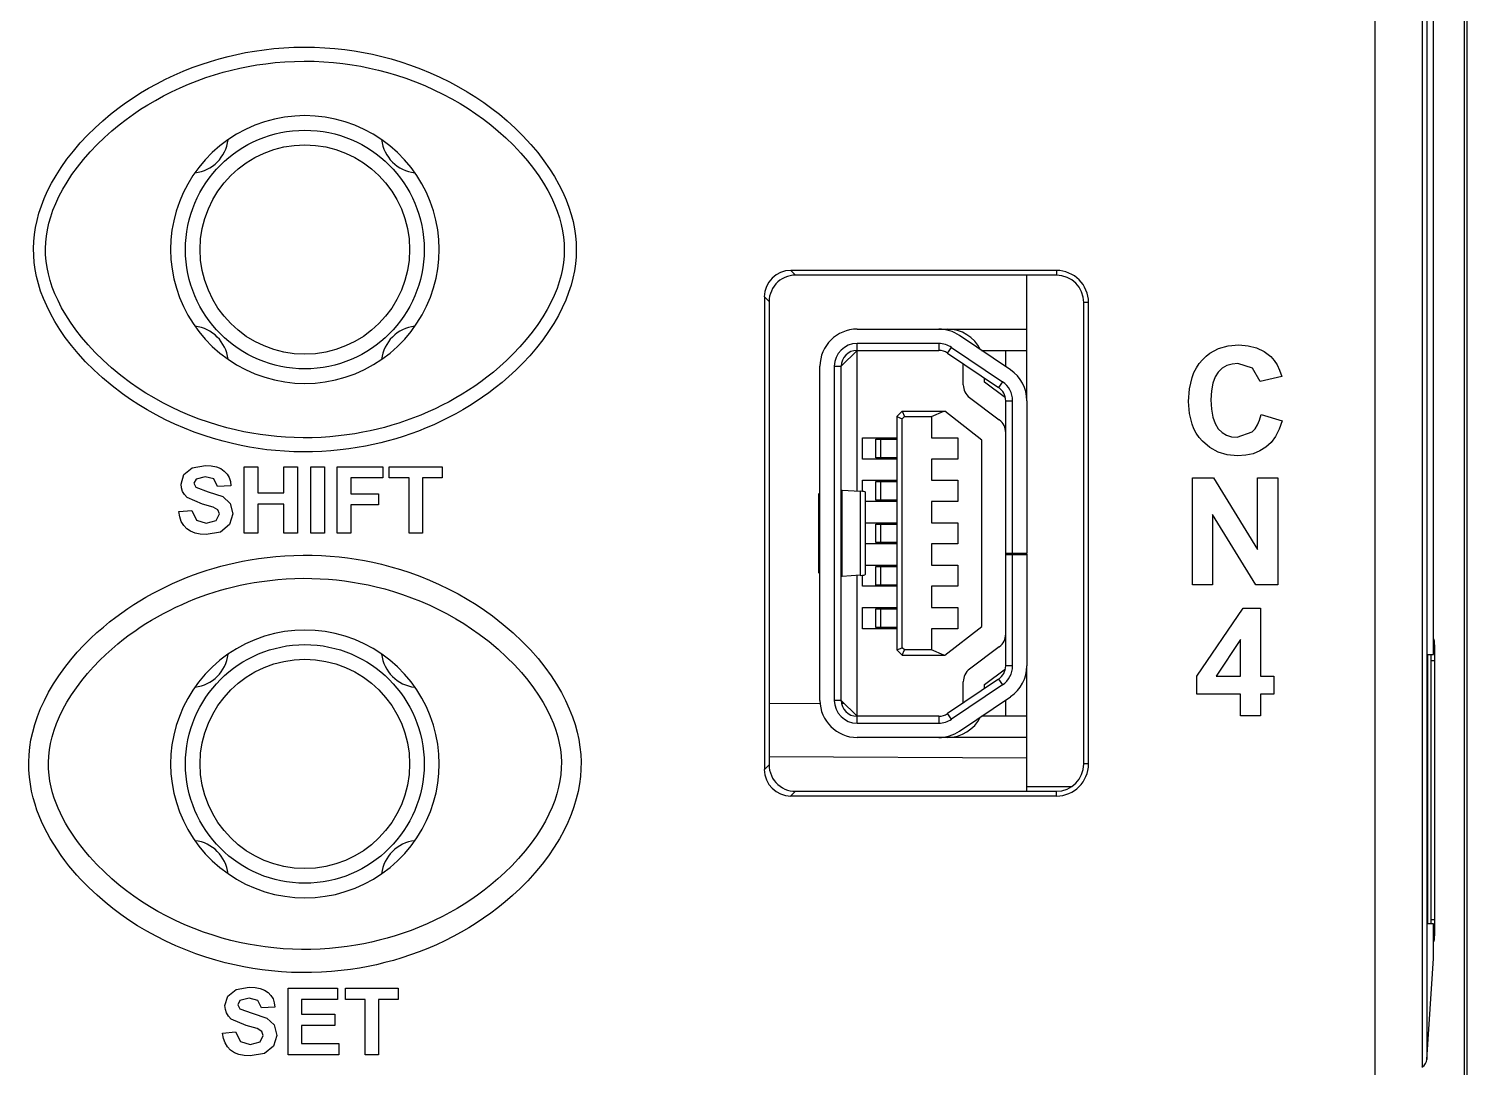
# Model space of a CAD drawing. Header units: millimetres. Extents: x -5560 to -5500, y 1017 to 1179.
# Drawn here: x -5527.1 to -5499.99, y 1144.67 to 1164.26 of the extents above; entities that cross this region are included whole.
import ezdxf

# ---------------------------------------------------------------- set-up
doc = ezdxf.new("R2010")
doc.units = ezdxf.units.MM
doc.header["$LTSCALE"] = 32.67
doc.layers.get('0').update_dxf_attribs({"linetype": 'CONTINUOUS'})
doc.layers.add('03___PRT_ALL_CURVES', color=7, linetype='CONTINUOUS')
doc.layers.add('FEAT', color=7, linetype='CONTINUOUS')

msp = doc.modelspace()

# ---------------------------------------------------------------- linework, layer by layer
at = {"color": 7, "linetype": 'Continuous'}
for p, q in [((-5499.986, 1018.373), (-5499.986, 1177.252)), ((-5500.045, 1177.241), (-5500.045, 1018.429)), ((-5500.839, 1175.135), (-5500.839, 1144.672)), ((-5500.747, 1175.169), (-5500.747, 1144.821)), ((-5500.625, 1152.458), (-5500.625, 1168.377)), ((-5512.735, 1159.697), (-5512.646, 1159.608)), ((-5507.73, 1159.697), (-5512.735, 1159.697)), ((-5507.73, 1159.697), (-5507.73, 1159.608)), ((-5507.73, 1159.608), (-5512.646, 1159.608)), ((-5513.235, 1159.198), (-5513.235, 1150.287)), ((-5513.235, 1159.198), (-5513.146, 1159.109)), ((-5513.146, 1159.109), (-5513.146, 1150.376)), ((-5507.214, 1150.392), (-5507.214, 1159.092)), ((-5507.125, 1159.092), (-5507.214, 1159.092)), ((-5507.125, 1150.392), (-5507.125, 1159.092)), ((-5511.486, 1158.591), (-5508.286, 1158.591)), ((-5511.486, 1155.537), (-5511.486, 1158.321)), ((-5509.948, 1158.321), (-5511.486, 1158.321)), ((-5509.948, 1158.321), (-5509.948, 1158.191)), ((-5508.595, 1157.822), (-5509.557, 1158.471)), ((-5504.676, 1158.223), (-5504.495, 1158.275)), ((-5504.495, 1158.275), (-5504.293, 1158.293)), ((-5504.293, 1158.293), (-5504.116, 1158.279)), ((-5504.116, 1158.279), (-5503.956, 1158.238)), ((-5511.486, 1158.191), (-5511.786, 1157.891)), ((-5511.486, 1158.191), (-5509.948, 1158.191)), ((-5509.78, 1158.14), (-5509.708, 1158.247)), ((-5509.78, 1158.14), (-5508.819, 1157.49)), ((-5509.708, 1158.247), (-5508.746, 1157.598)), ((-5509.142, 1158.191), (-5508.286, 1158.191)), ((-5508.686, 1157.884), (-5508.686, 1158.191)), ((-5505.039, 1157.94), (-5504.978, 1158.014)), ((-5504.978, 1158.014), (-5504.91, 1158.079)), ((-5504.91, 1158.079), (-5504.837, 1158.136)), ((-5504.837, 1158.136), (-5504.759, 1158.184)), ((-5504.759, 1158.184), (-5504.676, 1158.223)), ((-5503.956, 1158.238), (-5503.814, 1158.169)), ((-5503.814, 1158.169), (-5503.69, 1158.073)), ((-5503.69, 1158.073), (-5503.625, 1158.001)), ((-5503.625, 1158.001), (-5503.569, 1157.915)), ((-5512.186, 1151.591), (-5512.186, 1157.891)), ((-5511.916, 1157.891), (-5511.916, 1151.591)), ((-5511.916, 1157.891), (-5511.786, 1157.891)), ((-5511.786, 1151.591), (-5511.786, 1157.891)), ((-5509.486, 1157.541), (-5509.486, 1157.891)), ((-5505.173, 1157.678), (-5505.137, 1157.772)), ((-5505.137, 1157.772), (-5505.092, 1157.86)), ((-5505.092, 1157.86), (-5505.039, 1157.94)), ((-5504.678, 1157.782), (-5504.739, 1157.689)), ((-5504.603, 1157.852), (-5504.678, 1157.782)), ((-5504.517, 1157.903), (-5504.603, 1157.852)), ((-5504.42, 1157.933), (-5504.517, 1157.903)), ((-5504.313, 1157.943), (-5504.42, 1157.933)), ((-5504.036, 1157.852), (-5504.313, 1157.943)), ((-5503.887, 1157.604), (-5504.036, 1157.852)), ((-5503.569, 1157.915), (-5503.522, 1157.815)), ((-5503.522, 1157.815), (-5503.483, 1157.7)), ((-5509.086, 1157.591), (-5509.086, 1157.671)), ((-5508.691, 1157.295), (-5509.086, 1157.591)), ((-5508.746, 1157.598), (-5508.819, 1157.49)), ((-5505.239, 1157.229), (-5505.222, 1157.468)), ((-5505.222, 1157.468), (-5505.173, 1157.678)), ((-5504.783, 1157.571), (-5504.809, 1157.428)), ((-5504.739, 1157.689), (-5504.783, 1157.571)), ((-5503.483, 1157.7), (-5503.887, 1157.604)), ((-5509.366, 1157.301), (-5508.806, 1156.881)), ((-5508.686, 1152.241), (-5508.686, 1157.242)), ((-5508.686, 1157.242), (-5508.556, 1157.242)), ((-5508.556, 1154.361), (-5508.556, 1157.242)), ((-5508.286, 1157.242), (-5508.286, 1154.361)), ((-5505.222, 1157.003), (-5505.239, 1157.229)), ((-5504.809, 1157.428), (-5504.818, 1157.26)), ((-5504.818, 1157.26), (-5504.809, 1157.082)), ((-5510.636, 1157.041), (-5510.736, 1156.941)), ((-5510.736, 1156.941), (-5510.736, 1152.541)), ((-5510.736, 1156.941), (-5510.636, 1156.9)), ((-5510.636, 1157.041), (-5510.595, 1156.941)), ((-5510.636, 1157.041), (-5509.836, 1157.041)), ((-5510.636, 1156.9), (-5510.595, 1156.941)), ((-5510.595, 1156.941), (-5510.086, 1156.941)), ((-5510.086, 1156.941), (-5509.849, 1157.041)), ((-5510.086, 1156.941), (-5510.086, 1156.541)), ((-5509.136, 1156.496), (-5509.836, 1157.041)), ((-5505.174, 1156.802), (-5505.222, 1157.003)), ((-5504.809, 1157.082), (-5504.783, 1156.932)), ((-5504.783, 1156.932), (-5504.74, 1156.809)), ((-5503.902, 1156.877), (-5503.873, 1156.981)), ((-5503.873, 1156.981), (-5503.477, 1156.859)), ((-5510.636, 1152.583), (-5510.636, 1156.9)), ((-5505.137, 1156.712), (-5505.174, 1156.802)), ((-5505.093, 1156.627), (-5505.137, 1156.712)), ((-5504.74, 1156.809), (-5504.68, 1156.714)), ((-5504.68, 1156.714), (-5504.606, 1156.643)), ((-5504.321, 1156.552), (-5504.041, 1156.655)), ((-5504.041, 1156.655), (-5503.986, 1156.714)), ((-5503.986, 1156.714), (-5503.94, 1156.788)), ((-5503.94, 1156.788), (-5503.902, 1156.877)), ((-5503.531, 1156.703), (-5503.599, 1156.568)), ((-5503.477, 1156.859), (-5503.531, 1156.703)), ((-5511.386, 1156.141), (-5511.386, 1156.541)), ((-5511.386, 1156.541), (-5510.736, 1156.541)), ((-5511.136, 1156.166), (-5511.136, 1156.516)), ((-5511.136, 1156.516), (-5510.736, 1156.516)), ((-5511.042, 1156.166), (-5511.042, 1156.516)), ((-5510.086, 1156.541), (-5509.586, 1156.541)), ((-5509.586, 1156.541), (-5509.586, 1156.141)), ((-5509.136, 1152.986), (-5509.136, 1156.496)), ((-5505.04, 1156.549), (-5505.093, 1156.627)), ((-5504.979, 1156.477), (-5505.04, 1156.549)), ((-5504.841, 1156.356), (-5504.979, 1156.477)), ((-5504.606, 1156.643), (-5504.521, 1156.592)), ((-5504.521, 1156.592), (-5504.427, 1156.562)), ((-5504.427, 1156.562), (-5504.321, 1156.552)), ((-5503.682, 1156.455), (-5503.78, 1156.363)), ((-5503.599, 1156.568), (-5503.682, 1156.455)), ((-5510.736, 1156.141), (-5511.386, 1156.141)), ((-5510.736, 1156.166), (-5511.136, 1156.166)), ((-5510.086, 1156.141), (-5510.086, 1155.741)), ((-5509.586, 1156.141), (-5510.086, 1156.141)), ((-5504.684, 1156.27), (-5504.841, 1156.356)), ((-5504.51, 1156.219), (-5504.684, 1156.27)), ((-5504.317, 1156.202), (-5504.51, 1156.219)), ((-5504.162, 1156.212), (-5504.317, 1156.202)), ((-5504.02, 1156.242), (-5504.162, 1156.212)), ((-5503.893, 1156.293), (-5504.02, 1156.242)), ((-5503.78, 1156.363), (-5503.893, 1156.293)), ((-5524.229, 1155.668), (-5524.174, 1155.847)), ((-5524.174, 1155.847), (-5524.018, 1155.974)), ((-5524.018, 1155.974), (-5523.771, 1156.018)), ((-5523.771, 1156.018), (-5523.66, 1156.012)), ((-5523.66, 1156.012), (-5523.563, 1155.992)), ((-5523.563, 1155.992), (-5523.482, 1155.96)), ((-5523.482, 1155.96), (-5523.415, 1155.914)), ((-5523.415, 1155.914), (-5523.362, 1155.858)), ((-5523.362, 1155.858), (-5523.324, 1155.793)), ((-5523.039, 1154.741), (-5523.039, 1155.997)), ((-5523.039, 1155.997), (-5522.785, 1155.997)), ((-5522.785, 1155.997), (-5522.785, 1155.502)), ((-5522.289, 1155.502), (-5522.289, 1155.997)), ((-5522.289, 1155.997), (-5522.035, 1155.997)), ((-5522.035, 1155.997), (-5522.035, 1154.741)), ((-5521.781, 1154.741), (-5521.781, 1155.997)), ((-5521.781, 1155.997), (-5521.527, 1155.997)), ((-5521.527, 1155.997), (-5521.527, 1154.741)), ((-5521.284, 1154.741), (-5521.284, 1155.997)), ((-5521.284, 1155.997), (-5520.423, 1155.997)), ((-5520.423, 1155.997), (-5520.423, 1155.784)), ((-5520.304, 1155.784), (-5520.304, 1155.997)), ((-5520.304, 1155.997), (-5519.307, 1155.997)), ((-5519.307, 1155.997), (-5519.307, 1155.784)), ((-5524.222, 1155.596), (-5524.229, 1155.668)), ((-5524.2, 1155.53), (-5524.222, 1155.596)), ((-5523.946, 1155.763), (-5523.987, 1155.685)), ((-5523.987, 1155.685), (-5523.948, 1155.608)), ((-5523.948, 1155.608), (-5523.716, 1155.525)), ((-5523.773, 1155.808), (-5523.946, 1155.763)), ((-5523.612, 1155.766), (-5523.773, 1155.808)), ((-5523.543, 1155.626), (-5523.612, 1155.766)), ((-5523.289, 1155.638), (-5523.543, 1155.626)), ((-5523.324, 1155.793), (-5523.299, 1155.72)), ((-5523.299, 1155.72), (-5523.289, 1155.638)), ((-5521.031, 1155.784), (-5521.031, 1155.487)), ((-5520.423, 1155.784), (-5521.031, 1155.784)), ((-5519.931, 1155.784), (-5520.304, 1155.784)), ((-5519.931, 1154.741), (-5519.931, 1155.784)), ((-5519.678, 1155.784), (-5519.678, 1154.741)), ((-5519.307, 1155.784), (-5519.678, 1155.784)), ((-5511.386, 1155.53), (-5511.386, 1155.741)), ((-5511.386, 1155.741), (-5510.736, 1155.741)), ((-5511.136, 1155.366), (-5511.136, 1155.716)), ((-5511.136, 1155.716), (-5510.736, 1155.716)), ((-5511.042, 1155.366), (-5511.042, 1155.716)), ((-5510.086, 1155.741), (-5509.586, 1155.741)), ((-5509.586, 1155.741), (-5509.586, 1155.341)), ((-5505.165, 1153.769), (-5505.165, 1155.789)), ((-5505.165, 1155.789), (-5504.769, 1155.789)), ((-5504.769, 1155.789), (-5503.937, 1154.435)), ((-5503.937, 1154.435), (-5503.937, 1155.789)), ((-5503.937, 1155.789), (-5503.559, 1155.789)), ((-5503.559, 1155.789), (-5503.559, 1153.769)), ((-5524.164, 1155.47), (-5524.2, 1155.53)), ((-5524.113, 1155.415), (-5524.164, 1155.47)), ((-5523.827, 1155.291), (-5524.113, 1155.415)), ((-5523.624, 1155.236), (-5523.827, 1155.291)), ((-5523.716, 1155.525), (-5523.442, 1155.434)), ((-5523.442, 1155.434), (-5523.303, 1155.306)), ((-5523.303, 1155.306), (-5523.253, 1155.107)), ((-5522.785, 1155.502), (-5522.289, 1155.502)), ((-5522.785, 1155.29), (-5522.785, 1154.741)), ((-5522.289, 1155.29), (-5522.785, 1155.29)), ((-5522.289, 1154.741), (-5522.289, 1155.29)), ((-5521.031, 1155.487), (-5520.506, 1155.487)), ((-5520.506, 1155.487), (-5520.506, 1155.275)), ((-5512.211, 1155.488), (-5512.204, 1155.49)), ((-5512.211, 1153.994), (-5512.211, 1155.488)), ((-5512.204, 1155.49), (-5512.204, 1153.992)), ((-5511.768, 1153.927), (-5511.768, 1155.555)), ((-5511.768, 1155.555), (-5511.427, 1155.534)), ((-5511.427, 1155.534), (-5511.427, 1153.949)), ((-5511.336, 1155.521), (-5511.336, 1153.961)), ((-5510.736, 1155.341), (-5511.336, 1155.341)), ((-5510.736, 1155.366), (-5511.136, 1155.366)), ((-5510.086, 1155.341), (-5510.086, 1154.941)), ((-5509.586, 1155.341), (-5510.086, 1155.341)), ((-5524.274, 1155.149), (-5524.028, 1155.173)), ((-5524.255, 1155.05), (-5524.274, 1155.149)), ((-5524.224, 1154.964), (-5524.255, 1155.05)), ((-5524.028, 1155.173), (-5523.937, 1154.991)), ((-5523.533, 1155.181), (-5523.624, 1155.236)), ((-5523.569, 1154.985), (-5523.507, 1155.106)), ((-5523.507, 1155.106), (-5523.533, 1155.181)), ((-5523.253, 1155.107), (-5523.313, 1154.905)), ((-5521.031, 1155.275), (-5521.031, 1154.741)), ((-5520.506, 1155.275), (-5521.031, 1155.275)), ((-5504.787, 1155.097), (-5504.787, 1153.769)), ((-5503.968, 1153.769), (-5504.787, 1155.097)), ((-5524.179, 1154.89), (-5524.224, 1154.964)), ((-5524.122, 1154.828), (-5524.179, 1154.89)), ((-5524.051, 1154.78), (-5524.122, 1154.828)), ((-5523.966, 1154.746), (-5524.051, 1154.78)), ((-5523.937, 1154.991), (-5523.753, 1154.933)), ((-5523.483, 1154.764), (-5523.756, 1154.719)), ((-5523.753, 1154.933), (-5523.569, 1154.985)), ((-5523.313, 1154.905), (-5523.483, 1154.764)), ((-5511.336, 1154.941), (-5510.736, 1154.941)), ((-5511.136, 1154.566), (-5511.136, 1154.916)), ((-5511.136, 1154.916), (-5510.736, 1154.916)), ((-5511.042, 1154.566), (-5511.042, 1154.916)), ((-5510.086, 1154.941), (-5509.586, 1154.941)), ((-5509.586, 1154.941), (-5509.586, 1154.541)), ((-5523.868, 1154.725), (-5523.966, 1154.746)), ((-5523.756, 1154.719), (-5523.868, 1154.725)), ((-5522.785, 1154.741), (-5523.039, 1154.741)), ((-5522.035, 1154.741), (-5522.289, 1154.741)), ((-5521.527, 1154.741), (-5521.781, 1154.741)), ((-5521.031, 1154.741), (-5521.284, 1154.741)), ((-5519.678, 1154.741), (-5519.931, 1154.741)), ((-5510.736, 1154.541), (-5511.336, 1154.541)), ((-5510.736, 1154.566), (-5511.136, 1154.566)), ((-5510.086, 1154.541), (-5510.086, 1154.141)), ((-5509.586, 1154.541), (-5510.086, 1154.541)), ((-5508.286, 1154.361), (-5508.686, 1154.361)), ((-5508.686, 1154.341), (-5508.286, 1154.341)), ((-5508.556, 1152.241), (-5508.556, 1154.341)), ((-5508.286, 1154.348), (-5508.286, 1152.241)), ((-5512.204, 1153.992), (-5512.211, 1153.994)), ((-5511.427, 1153.949), (-5511.768, 1153.927)), ((-5511.486, 1151.161), (-5511.486, 1153.945)), ((-5511.386, 1153.741), (-5511.386, 1153.952)), ((-5511.336, 1154.141), (-5510.736, 1154.141)), ((-5511.136, 1153.766), (-5511.136, 1154.116)), ((-5511.136, 1154.116), (-5510.736, 1154.116)), ((-5511.042, 1153.766), (-5511.042, 1154.116)), ((-5510.086, 1154.141), (-5509.586, 1154.141)), ((-5509.586, 1154.141), (-5509.586, 1153.741)), ((-5510.736, 1153.741), (-5511.386, 1153.741)), ((-5510.736, 1153.766), (-5511.136, 1153.766)), ((-5510.086, 1153.741), (-5510.086, 1153.341)), ((-5509.586, 1153.741), (-5510.086, 1153.741)), ((-5504.787, 1153.769), (-5505.165, 1153.769)), ((-5503.559, 1153.769), (-5503.968, 1153.769)), ((-5511.386, 1152.941), (-5511.386, 1153.341)), ((-5511.386, 1153.341), (-5510.736, 1153.341)), ((-5511.136, 1152.966), (-5511.136, 1153.316)), ((-5511.136, 1153.316), (-5510.736, 1153.316)), ((-5511.042, 1152.966), (-5511.042, 1153.316)), ((-5510.086, 1153.341), (-5509.586, 1153.341)), ((-5509.586, 1153.341), (-5509.586, 1152.941)), ((-5505.083, 1152.046), (-5504.209, 1153.331)), ((-5504.209, 1153.331), (-5503.884, 1153.331)), ((-5503.884, 1153.331), (-5503.884, 1152.047)), ((-5510.736, 1152.941), (-5511.386, 1152.941)), ((-5510.736, 1152.966), (-5511.136, 1152.966)), ((-5510.086, 1152.941), (-5510.086, 1152.541)), ((-5509.586, 1152.941), (-5510.086, 1152.941)), ((-5509.836, 1152.441), (-5509.136, 1152.986)), ((-5510.736, 1152.541), (-5510.636, 1152.583)), ((-5510.595, 1152.541), (-5510.636, 1152.583)), ((-5508.806, 1152.601), (-5509.366, 1152.181)), ((-5504.259, 1152.737), (-5504.721, 1152.047)), ((-5504.259, 1152.047), (-5504.259, 1152.737)), ((-5500.61, 1152.736), (-5500.625, 1152.735)), ((-5510.736, 1152.541), (-5510.636, 1152.441)), ((-5510.636, 1152.441), (-5510.595, 1152.541)), ((-5510.636, 1152.441), (-5509.836, 1152.441)), ((-5510.086, 1152.541), (-5510.595, 1152.541)), ((-5509.849, 1152.441), (-5510.086, 1152.541)), ((-5500.737, 1152.456), (-5500.625, 1152.458)), ((-5500.737, 1152.456), (-5500.737, 1147.379)), ((-5500.596, 1152.336), (-5500.674, 1152.335)), ((-5500.674, 1152.335), (-5500.674, 1147.454)), ((-5500.596, 1147.452), (-5500.596, 1152.336)), ((-5509.086, 1151.891), (-5508.691, 1152.188)), ((-5508.556, 1152.241), (-5508.686, 1152.241)), ((-5505.083, 1151.708), (-5505.083, 1152.046)), ((-5504.721, 1152.047), (-5504.259, 1152.047)), ((-5503.884, 1152.047), (-5503.633, 1152.047)), ((-5503.633, 1152.047), (-5503.633, 1151.708)), ((-5508.819, 1151.992), (-5509.78, 1151.342)), ((-5508.746, 1151.884), (-5509.708, 1151.235)), ((-5509.486, 1151.591), (-5509.486, 1151.941)), ((-5509.086, 1151.811), (-5509.086, 1151.891)), ((-5508.819, 1151.992), (-5508.746, 1151.884)), ((-5513.146, 1151.533), (-5512.186, 1151.538)), ((-5511.786, 1151.591), (-5511.916, 1151.591)), ((-5511.786, 1151.591), (-5511.486, 1151.291)), ((-5511.786, 1151.54), (-5511.735, 1151.54)), ((-5509.557, 1151.011), (-5508.595, 1151.66)), ((-5508.686, 1151.291), (-5508.686, 1151.598)), ((-5504.259, 1151.708), (-5505.083, 1151.708)), ((-5504.259, 1151.302), (-5504.259, 1151.708)), ((-5503.884, 1151.708), (-5503.884, 1151.302)), ((-5503.633, 1151.708), (-5503.884, 1151.708)), ((-5509.948, 1151.291), (-5511.486, 1151.291)), ((-5509.948, 1151.291), (-5509.948, 1151.161)), ((-5509.708, 1151.235), (-5509.78, 1151.342)), ((-5508.286, 1151.291), (-5509.142, 1151.291)), ((-5503.884, 1151.302), (-5504.259, 1151.302)), ((-5511.486, 1151.161), (-5509.948, 1151.161)), ((-5508.286, 1150.891), (-5511.486, 1150.891)), ((-5513.145, 1150.532), (-5508.286, 1150.507)), ((-5513.235, 1150.287), (-5513.146, 1150.376)), ((-5507.125, 1150.392), (-5507.214, 1150.392)), ((-5512.735, 1149.788), (-5512.646, 1149.877)), ((-5512.646, 1149.877), (-5507.73, 1149.877)), ((-5507.73, 1149.788), (-5507.73, 1149.877)), ((-5512.735, 1149.788), (-5507.73, 1149.788)), ((-5500.596, 1147.452), (-5500.674, 1147.454)), ((-5500.625, 1147.377), (-5500.737, 1147.379)), ((-5500.625, 1146.72), (-5500.625, 1147.377)), ((-5500.625, 1147.053), (-5500.61, 1147.053)), ((-5500.747, 1144.821), (-5500.625, 1146.72)), ((-5523.347, 1146.014), (-5523.19, 1146.141)), ((-5523.19, 1146.141), (-5522.943, 1146.185)), ((-5522.943, 1146.185), (-5522.832, 1146.178)), ((-5522.832, 1146.178), (-5522.736, 1146.159)), ((-5522.736, 1146.159), (-5522.654, 1146.126)), ((-5522.654, 1146.126), (-5522.587, 1146.081)), ((-5522.587, 1146.081), (-5522.534, 1146.025)), ((-5522.212, 1144.907), (-5522.212, 1146.163)), ((-5522.212, 1146.163), (-5521.281, 1146.163)), ((-5521.281, 1146.163), (-5521.281, 1145.951)), ((-5521.132, 1145.951), (-5521.132, 1146.163)), ((-5521.132, 1146.163), (-5520.134, 1146.163)), ((-5520.134, 1146.163), (-5520.134, 1145.951)), ((-5523.401, 1145.834), (-5523.347, 1146.014)), ((-5523.394, 1145.762), (-5523.401, 1145.834)), ((-5523.119, 1145.929), (-5523.159, 1145.851)), ((-5523.159, 1145.851), (-5523.121, 1145.775)), ((-5522.945, 1145.975), (-5523.119, 1145.929)), ((-5522.785, 1145.932), (-5522.945, 1145.975)), ((-5522.715, 1145.793), (-5522.785, 1145.932)), ((-5522.461, 1145.804), (-5522.715, 1145.793)), ((-5522.534, 1146.025), (-5522.496, 1145.96)), ((-5522.496, 1145.96), (-5522.472, 1145.886)), ((-5522.472, 1145.886), (-5522.461, 1145.804)), ((-5521.959, 1145.951), (-5521.959, 1145.672)), ((-5521.281, 1145.951), (-5521.959, 1145.951)), ((-5520.76, 1145.951), (-5521.132, 1145.951)), ((-5520.76, 1144.907), (-5520.76, 1145.951)), ((-5520.506, 1145.951), (-5520.506, 1144.907)), ((-5520.134, 1145.951), (-5520.506, 1145.951)), ((-5523.372, 1145.697), (-5523.394, 1145.762)), ((-5523.336, 1145.636), (-5523.372, 1145.697)), ((-5523.286, 1145.581), (-5523.336, 1145.636)), ((-5523, 1145.457), (-5523.286, 1145.581)), ((-5523.121, 1145.775), (-5522.888, 1145.691)), ((-5522.888, 1145.691), (-5522.614, 1145.601)), ((-5522.614, 1145.601), (-5522.476, 1145.473)), ((-5521.959, 1145.672), (-5521.328, 1145.672)), ((-5521.328, 1145.672), (-5521.328, 1145.461)), ((-5523.447, 1145.316), (-5523.2, 1145.34)), ((-5523.428, 1145.217), (-5523.447, 1145.316)), ((-5523.2, 1145.34), (-5523.109, 1145.158)), ((-5522.796, 1145.403), (-5523, 1145.457)), ((-5522.705, 1145.348), (-5522.796, 1145.403)), ((-5522.741, 1145.151), (-5522.679, 1145.272)), ((-5522.679, 1145.272), (-5522.705, 1145.348)), ((-5522.426, 1145.273), (-5522.486, 1145.071)), ((-5522.476, 1145.473), (-5522.426, 1145.273)), ((-5521.959, 1145.461), (-5521.959, 1145.119)), ((-5521.328, 1145.461), (-5521.959, 1145.461)), ((-5523.396, 1145.13), (-5523.428, 1145.217)), ((-5523.352, 1145.056), (-5523.396, 1145.13)), ((-5523.295, 1144.995), (-5523.352, 1145.056)), ((-5523.224, 1144.947), (-5523.295, 1144.995)), ((-5523.109, 1145.158), (-5522.926, 1145.099)), ((-5522.926, 1145.099), (-5522.741, 1145.151)), ((-5522.486, 1145.071), (-5522.655, 1144.931)), ((-5521.959, 1145.119), (-5521.257, 1145.119)), ((-5521.257, 1145.119), (-5521.257, 1144.907)), ((-5523.139, 1144.913), (-5523.224, 1144.947)), ((-5523.041, 1144.892), (-5523.139, 1144.913)), ((-5522.928, 1144.885), (-5523.041, 1144.892)), ((-5522.655, 1144.931), (-5522.928, 1144.885)), ((-5521.257, 1144.907), (-5522.212, 1144.907)), ((-5520.506, 1144.907), (-5520.76, 1144.907))]:
    msp.add_line(p, q, dxfattribs=at)
for points in [[(-5501.728, 1175.646), (-5501.728, 1175.637), (-5501.729, 1175.627), (-5501.729, 1175.617), (-5501.729, 1175.608), (-5501.73, 1175.598), (-5501.73, 1175.589), (-5501.73, 1175.579), (-5501.73, 1143.992)], [(-5525.331, 1157.369), (-5525.526, 1157.519), (-5525.708, 1157.67), (-5525.875, 1157.822), (-5526.029, 1157.975), (-5526.169, 1158.13), (-5526.297, 1158.283), (-5526.413, 1158.436), (-5526.517, 1158.587), (-5526.61, 1158.736), (-5526.691, 1158.883), (-5526.762, 1159.028), (-5526.824, 1159.171), (-5526.876, 1159.31), (-5526.918, 1159.447), (-5526.953, 1159.582), (-5526.979, 1159.716), (-5526.997, 1159.848), (-5527.007, 1159.979), (-5527.01, 1160.111), (-5527.005, 1160.242), (-5526.993, 1160.374), (-5526.972, 1160.507), (-5526.944, 1160.64), (-5526.907, 1160.776), (-5526.862, 1160.914), (-5526.808, 1161.054), (-5526.744, 1161.197), (-5526.669, 1161.342), (-5526.585, 1161.491), (-5526.488, 1161.641), (-5526.379, 1161.794), (-5526.258, 1161.95), (-5526.129, 1162.101), (-5525.992, 1162.248), (-5525.846, 1162.39), (-5525.701, 1162.522), (-5525.56, 1162.642), (-5525.418, 1162.752), (-5525.276, 1162.856), (-5525.134, 1162.953), (-5524.991, 1163.044), (-5524.843, 1163.132), (-5524.686, 1163.218), (-5524.524, 1163.302), (-5524.358, 1163.38), (-5524.189, 1163.454), (-5524.018, 1163.522), (-5523.847, 1163.584), (-5523.677, 1163.64), (-5523.508, 1163.689), (-5523.34, 1163.734), (-5523.175, 1163.772), (-5523.012, 1163.806), (-5522.842, 1163.835), (-5522.664, 1163.86), (-5522.479, 1163.881), (-5522.292, 1163.896), (-5522.101, 1163.906), (-5521.906, 1163.909), (-5521.713, 1163.907), (-5521.521, 1163.898), (-5521.33, 1163.883), (-5521.145, 1163.863), (-5520.967, 1163.838), (-5520.793, 1163.808), (-5520.619, 1163.773), (-5520.443, 1163.732), (-5520.267, 1163.686), (-5520.087, 1163.632), (-5519.903, 1163.57), (-5519.717, 1163.501), (-5519.533, 1163.425), (-5519.351, 1163.343), (-5519.172, 1163.254), (-5518.999, 1163.162), (-5518.834, 1163.066), (-5518.675, 1162.966), (-5518.521, 1162.862), (-5518.373, 1162.754)], [(-5525.18, 1157.578), (-5525.367, 1157.718), (-5525.54, 1157.861), (-5525.7, 1158.005), (-5525.847, 1158.15), (-5525.981, 1158.294), (-5526.103, 1158.438), (-5526.214, 1158.58), (-5526.313, 1158.72), (-5526.401, 1158.859), (-5526.48, 1158.994), (-5526.548, 1159.128), (-5526.606, 1159.258), (-5526.656, 1159.385), (-5526.697, 1159.51), (-5526.73, 1159.632), (-5526.755, 1159.753), (-5526.772, 1159.872), (-5526.782, 1159.991), (-5526.784, 1160.109), (-5526.78, 1160.228), (-5526.768, 1160.346), (-5526.748, 1160.466), (-5526.721, 1160.587), (-5526.686, 1160.71), (-5526.643, 1160.835), (-5526.591, 1160.963), (-5526.53, 1161.094), (-5526.459, 1161.228), (-5526.378, 1161.365), (-5526.286, 1161.505), (-5526.181, 1161.647), (-5526.066, 1161.792), (-5525.942, 1161.934), (-5525.811, 1162.072), (-5525.672, 1162.205), (-5525.534, 1162.33), (-5525.398, 1162.443), (-5525.263, 1162.547), (-5525.127, 1162.644), (-5524.991, 1162.736), (-5524.855, 1162.822), (-5524.713, 1162.905), (-5524.563, 1162.988), (-5524.408, 1163.066), (-5524.249, 1163.141), (-5524.088, 1163.21), (-5523.924, 1163.275), (-5523.761, 1163.334), (-5523.598, 1163.387), (-5523.437, 1163.434), (-5523.276, 1163.476), (-5523.119, 1163.513), (-5522.962, 1163.544), (-5522.8, 1163.572), (-5522.63, 1163.596), (-5522.454, 1163.616), (-5522.274, 1163.631), (-5522.092, 1163.64), (-5521.906, 1163.643), (-5521.721, 1163.641), (-5521.538, 1163.632), (-5521.355, 1163.618), (-5521.178, 1163.599), (-5521.007, 1163.575), (-5520.842, 1163.547), (-5520.676, 1163.514), (-5520.507, 1163.475), (-5520.338, 1163.43), (-5520.167, 1163.379), (-5519.991, 1163.321), (-5519.813, 1163.255), (-5519.637, 1163.184), (-5519.463, 1163.106), (-5519.292, 1163.022), (-5519.126, 1162.934), (-5518.969, 1162.843), (-5518.818, 1162.749), (-5518.67, 1162.65), (-5518.528, 1162.548)], [(-5521.894, 1162.617), (-5522.087, 1162.61), (-5522.279, 1162.588), (-5522.469, 1162.552), (-5522.656, 1162.5), (-5522.839, 1162.435), (-5523.016, 1162.356), (-5523.185, 1162.265), (-5523.346, 1162.161), (-5523.499, 1162.046), (-5523.642, 1161.919), (-5523.775, 1161.782), (-5523.897, 1161.637), (-5524.006, 1161.485), (-5524.103, 1161.326), (-5524.188, 1161.161), (-5524.261, 1160.99), (-5524.32, 1160.815), (-5524.367, 1160.636), (-5524.4, 1160.456), (-5524.42, 1160.273), (-5524.426, 1160.09), (-5524.419, 1159.906), (-5524.399, 1159.722), (-5524.365, 1159.54), (-5524.318, 1159.363), (-5524.258, 1159.189), (-5524.186, 1159.019), (-5524.101, 1158.854), (-5524.003, 1158.696), (-5523.894, 1158.544), (-5523.772, 1158.399), (-5523.64, 1158.264), (-5523.497, 1158.138), (-5523.344, 1158.023), (-5523.182, 1157.919), (-5523.013, 1157.827), (-5522.836, 1157.749), (-5522.652, 1157.683), (-5522.465, 1157.633), (-5522.276, 1157.597), (-5522.085, 1157.575), (-5521.894, 1157.568)], [(-5521.894, 1157.568), (-5521.702, 1157.575), (-5521.51, 1157.597), (-5521.32, 1157.634), (-5521.133, 1157.685), (-5520.949, 1157.75), (-5520.772, 1157.829), (-5520.603, 1157.921), (-5520.442, 1158.024), (-5520.29, 1158.139), (-5520.147, 1158.266), (-5520.013, 1158.403), (-5519.891, 1158.549), (-5519.782, 1158.701), (-5519.685, 1158.86), (-5519.6, 1159.025), (-5519.528, 1159.196), (-5519.469, 1159.371), (-5519.422, 1159.55), (-5519.389, 1159.73), (-5519.369, 1159.912), (-5519.363, 1160.096), (-5519.37, 1160.28), (-5519.39, 1160.464), (-5519.424, 1160.645), (-5519.471, 1160.823), (-5519.531, 1160.997), (-5519.603, 1161.166), (-5519.689, 1161.331), (-5519.786, 1161.49), (-5519.895, 1161.642), (-5520.017, 1161.786), (-5520.149, 1161.921), (-5520.292, 1162.047), (-5520.445, 1162.162), (-5520.607, 1162.266), (-5520.776, 1162.358), (-5520.954, 1162.436), (-5521.137, 1162.502), (-5521.324, 1162.552), (-5521.513, 1162.588), (-5521.704, 1162.61), (-5521.894, 1162.617)], [(-5518.373, 1162.754), (-5518.228, 1162.642), (-5518.082, 1162.518), (-5517.934, 1162.381), (-5517.785, 1162.233), (-5517.635, 1162.073)], [(-5518.528, 1162.548), (-5518.39, 1162.442), (-5518.251, 1162.326), (-5518.109, 1162.196), (-5517.966, 1162.057), (-5517.823, 1161.908)], [(-5517.635, 1162.073), (-5517.507, 1161.919), (-5517.39, 1161.767), (-5517.284, 1161.616), (-5517.19, 1161.467), (-5517.108, 1161.32), (-5517.035, 1161.175), (-5516.972, 1161.032), (-5516.919, 1160.892), (-5516.875, 1160.753), (-5516.839, 1160.618), (-5516.813, 1160.484), (-5516.794, 1160.351), (-5516.782, 1160.219), (-5516.779, 1160.087), (-5516.783, 1159.954), (-5516.795, 1159.822), (-5516.815, 1159.688), (-5516.843, 1159.554), (-5516.879, 1159.417), (-5516.924, 1159.279), (-5516.978, 1159.138), (-5517.043, 1158.994), (-5517.117, 1158.847), (-5517.203, 1158.698), (-5517.302, 1158.544), (-5517.412, 1158.388), (-5517.53, 1158.236), (-5517.655, 1158.089), (-5517.788, 1157.948), (-5517.92, 1157.815), (-5518.05, 1157.695), (-5518.179, 1157.585), (-5518.306, 1157.483), (-5518.427, 1157.39), (-5518.546, 1157.305), (-5518.668, 1157.224), (-5518.793, 1157.144), (-5518.921, 1157.068), (-5519.052, 1156.994), (-5519.187, 1156.922), (-5519.327, 1156.853), (-5519.467, 1156.788), (-5519.61, 1156.727), (-5519.754, 1156.67), (-5519.898, 1156.617), (-5520.04, 1156.568), (-5520.183, 1156.524), (-5520.325, 1156.484), (-5520.466, 1156.447), (-5520.607, 1156.414), (-5520.754, 1156.384), (-5520.908, 1156.357), (-5521.068, 1156.332), (-5521.233, 1156.312), (-5521.403, 1156.296), (-5521.577, 1156.284), (-5521.752, 1156.277), (-5521.928, 1156.276), (-5522.104, 1156.279), (-5522.278, 1156.288), (-5522.447, 1156.301), (-5522.614, 1156.318), (-5522.778, 1156.341), (-5522.938, 1156.366), (-5523.097, 1156.396), (-5523.261, 1156.432), (-5523.435, 1156.476), (-5523.615, 1156.526), (-5523.796, 1156.584), (-5523.98, 1156.649), (-5524.165, 1156.721), (-5524.346, 1156.799), (-5524.524, 1156.883), (-5524.699, 1156.973), (-5524.867, 1157.067), (-5525.028, 1157.164), (-5525.183, 1157.264), (-5525.331, 1157.369)], [(-5517.823, 1161.908), (-5517.699, 1161.764), (-5517.588, 1161.622), (-5517.487, 1161.482), (-5517.398, 1161.343), (-5517.319, 1161.207), (-5517.249, 1161.074), (-5517.189, 1160.943), (-5517.139, 1160.815), (-5517.096, 1160.689), (-5517.063, 1160.566), (-5517.037, 1160.445), (-5517.019, 1160.326), (-5517.008, 1160.207), (-5517.005, 1160.087), (-5517.009, 1159.968), (-5517.02, 1159.849), (-5517.039, 1159.728), (-5517.066, 1159.606), (-5517.1, 1159.483), (-5517.143, 1159.357), (-5517.195, 1159.228), (-5517.257, 1159.096), (-5517.328, 1158.961), (-5517.41, 1158.823), (-5517.504, 1158.68), (-5517.61, 1158.535), (-5517.722, 1158.393), (-5517.842, 1158.256), (-5517.969, 1158.123), (-5518.095, 1157.999), (-5518.219, 1157.886), (-5518.343, 1157.782), (-5518.464, 1157.686), (-5518.58, 1157.598), (-5518.694, 1157.518), (-5518.81, 1157.441), (-5518.93, 1157.366), (-5519.052, 1157.293), (-5519.177, 1157.223), (-5519.307, 1157.155), (-5519.44, 1157.09), (-5519.574, 1157.029), (-5519.711, 1156.971), (-5519.848, 1156.916), (-5519.986, 1156.866), (-5520.122, 1156.82), (-5520.258, 1156.778), (-5520.394, 1156.739), (-5520.529, 1156.705), (-5520.664, 1156.674), (-5520.804, 1156.645), (-5520.952, 1156.619), (-5521.105, 1156.596), (-5521.262, 1156.576), (-5521.425, 1156.561), (-5521.591, 1156.55), (-5521.759, 1156.543), (-5521.926, 1156.542), (-5522.095, 1156.545), (-5522.261, 1156.553), (-5522.423, 1156.566), (-5522.582, 1156.583), (-5522.739, 1156.604), (-5522.892, 1156.628), (-5523.043, 1156.657), (-5523.2, 1156.691), (-5523.367, 1156.732), (-5523.539, 1156.78), (-5523.712, 1156.835), (-5523.888, 1156.896), (-5524.065, 1156.965), (-5524.238, 1157.039), (-5524.408, 1157.119), (-5524.575, 1157.204), (-5524.736, 1157.293), (-5524.89, 1157.385), (-5525.038, 1157.48), (-5525.18, 1157.578)], [(-5512.646, 1159.608), (-5512.698, 1159.606), (-5512.749, 1159.598), (-5512.8, 1159.584), (-5512.849, 1159.566), (-5512.896, 1159.542), (-5512.94, 1159.513), (-5512.981, 1159.48), (-5513.018, 1159.443), (-5513.051, 1159.402), (-5513.08, 1159.358), (-5513.103, 1159.31), (-5513.122, 1159.261), (-5513.135, 1159.211), (-5513.143, 1159.16), (-5513.146, 1159.109)], [(-5526.117, 1148.212), (-5526.193, 1148.295), (-5526.268, 1148.381), (-5526.343, 1148.472), (-5526.417, 1148.568), (-5526.491, 1148.668), (-5526.561, 1148.77), (-5526.629, 1148.876), (-5526.694, 1148.984), (-5526.754, 1149.092), (-5526.808, 1149.198), (-5526.858, 1149.304), (-5526.903, 1149.412), (-5526.945, 1149.522), (-5526.982, 1149.633), (-5527.015, 1149.75), (-5527.045, 1149.876), (-5527.07, 1150.008), (-5527.087, 1150.143), (-5527.097, 1150.281), (-5527.1, 1150.423), (-5527.094, 1150.565), (-5527.08, 1150.706), (-5527.058, 1150.848), (-5527.026, 1150.991), (-5526.986, 1151.137), (-5526.937, 1151.285), (-5526.877, 1151.436), (-5526.806, 1151.59), (-5526.725, 1151.746), (-5526.634, 1151.901), (-5526.533, 1152.056), (-5526.421, 1152.211), (-5526.306, 1152.358), (-5526.186, 1152.498), (-5526.061, 1152.631), (-5525.937, 1152.755), (-5525.815, 1152.869), (-5525.694, 1152.974), (-5525.575, 1153.072), (-5525.46, 1153.162), (-5525.348, 1153.244), (-5525.235, 1153.322), (-5525.122, 1153.397), (-5525.007, 1153.468), (-5524.89, 1153.538), (-5524.768, 1153.606), (-5524.644, 1153.671), (-5524.517, 1153.734), (-5524.389, 1153.794), (-5524.258, 1153.852), (-5524.128, 1153.905), (-5523.997, 1153.955), (-5523.866, 1154.002), (-5523.735, 1154.045), (-5523.607, 1154.085), (-5523.478, 1154.121), (-5523.347, 1154.154), (-5523.211, 1154.186), (-5523.071, 1154.215), (-5522.925, 1154.242), (-5522.77, 1154.266), (-5522.609, 1154.287), (-5522.444, 1154.304), (-5522.275, 1154.317), (-5522.102, 1154.325), (-5521.929, 1154.329), (-5521.757, 1154.328), (-5521.585, 1154.321), (-5521.416, 1154.31), (-5521.252, 1154.296), (-5521.092, 1154.276), (-5520.931, 1154.253), (-5520.772, 1154.226), (-5520.614, 1154.194), (-5520.449, 1154.156), (-5520.275, 1154.11), (-5520.096, 1154.058), (-5519.914, 1153.999), (-5519.73, 1153.932), (-5519.545, 1153.858), (-5519.363, 1153.777), (-5519.183, 1153.69), (-5519.006, 1153.597), (-5518.834, 1153.5), (-5518.669, 1153.398), (-5518.51, 1153.292), (-5518.356, 1153.182)], [(-5525.815, 1148.494), (-5525.886, 1148.568), (-5525.956, 1148.646), (-5526.025, 1148.728), (-5526.094, 1148.813), (-5526.162, 1148.902), (-5526.228, 1148.993), (-5526.291, 1149.086), (-5526.351, 1149.181), (-5526.407, 1149.276), (-5526.457, 1149.369), (-5526.503, 1149.462), (-5526.545, 1149.556), (-5526.584, 1149.65), (-5526.619, 1149.746), (-5526.65, 1149.847), (-5526.677, 1149.954), (-5526.7, 1150.067), (-5526.716, 1150.181), (-5526.725, 1150.298), (-5526.728, 1150.418), (-5526.723, 1150.538), (-5526.709, 1150.658), (-5526.689, 1150.779), (-5526.66, 1150.901), (-5526.622, 1151.026), (-5526.576, 1151.154), (-5526.521, 1151.284), (-5526.455, 1151.418), (-5526.38, 1151.555), (-5526.296, 1151.692), (-5526.201, 1151.829), (-5526.098, 1151.966), (-5525.99, 1152.098), (-5525.879, 1152.223), (-5525.764, 1152.343), (-5525.649, 1152.455), (-5525.535, 1152.558), (-5525.422, 1152.654), (-5525.312, 1152.742), (-5525.205, 1152.824), (-5525.101, 1152.898), (-5524.997, 1152.969), (-5524.891, 1153.038), (-5524.785, 1153.103), (-5524.676, 1153.166), (-5524.563, 1153.228), (-5524.447, 1153.288), (-5524.33, 1153.346), (-5524.211, 1153.401), (-5524.09, 1153.453), (-5523.968, 1153.503), (-5523.847, 1153.548), (-5523.725, 1153.591), (-5523.604, 1153.631), (-5523.484, 1153.667), (-5523.365, 1153.7), (-5523.243, 1153.731), (-5523.117, 1153.76), (-5522.987, 1153.787), (-5522.851, 1153.811), (-5522.708, 1153.834), (-5522.558, 1153.853), (-5522.405, 1153.869), (-5522.248, 1153.881), (-5522.087, 1153.889), (-5521.927, 1153.892), (-5521.767, 1153.89), (-5521.607, 1153.885), (-5521.45, 1153.875), (-5521.298, 1153.861), (-5521.149, 1153.843), (-5521, 1153.822), (-5520.853, 1153.796), (-5520.705, 1153.767), (-5520.553, 1153.733), (-5520.391, 1153.691), (-5520.224, 1153.643), (-5520.055, 1153.588), (-5519.885, 1153.527), (-5519.713, 1153.459), (-5519.543, 1153.385), (-5519.376, 1153.306), (-5519.212, 1153.221), (-5519.053, 1153.131), (-5518.9, 1153.038), (-5518.752, 1152.942), (-5518.609, 1152.842)], [(-5518.356, 1153.182), (-5518.156, 1153.023), (-5517.97, 1152.864), (-5517.799, 1152.703), (-5517.643, 1152.541), (-5517.501, 1152.379), (-5517.372, 1152.217), (-5517.255, 1152.056), (-5517.152, 1151.896), (-5517.06, 1151.739), (-5516.98, 1151.585), (-5516.911, 1151.433), (-5516.852, 1151.283), (-5516.803, 1151.137), (-5516.763, 1150.994), (-5516.732, 1150.852), (-5516.71, 1150.711), (-5516.695, 1150.572), (-5516.689, 1150.433), (-5516.691, 1150.294), (-5516.7, 1150.155), (-5516.718, 1150.015), (-5516.744, 1149.874), (-5516.779, 1149.731), (-5516.823, 1149.585), (-5516.876, 1149.437), (-5516.94, 1149.286), (-5517.014, 1149.133), (-5517.099, 1148.977), (-5517.195, 1148.82), (-5517.303, 1148.662), (-5517.425, 1148.501), (-5517.558, 1148.34), (-5517.695, 1148.187), (-5517.835, 1148.046), (-5517.979, 1147.912), (-5518.121, 1147.789), (-5518.257, 1147.678), (-5518.391, 1147.577), (-5518.527, 1147.481), (-5518.665, 1147.39), (-5518.805, 1147.303), (-5518.949, 1147.219), (-5519.101, 1147.137), (-5519.257, 1147.058), (-5519.416, 1146.983), (-5519.577, 1146.914), (-5519.74, 1146.849), (-5519.903, 1146.79), (-5520.065, 1146.736), (-5520.225, 1146.688), (-5520.386, 1146.645), (-5520.544, 1146.606), (-5520.702, 1146.573), (-5520.865, 1146.543), (-5521.037, 1146.516), (-5521.214, 1146.494), (-5521.396, 1146.476), (-5521.582, 1146.464), (-5521.771, 1146.457), (-5521.961, 1146.456), (-5522.149, 1146.461), (-5522.338, 1146.472), (-5522.523, 1146.488), (-5522.701, 1146.509), (-5522.875, 1146.535), (-5523.048, 1146.566), (-5523.222, 1146.601), (-5523.395, 1146.642), (-5523.574, 1146.691), (-5523.76, 1146.748), (-5523.951, 1146.813), (-5524.141, 1146.885), (-5524.33, 1146.965), (-5524.518, 1147.051), (-5524.701, 1147.143), (-5524.877, 1147.24), (-5525.048, 1147.342), (-5525.212, 1147.447), (-5525.366, 1147.554), (-5525.514, 1147.664)], [(-5521.894, 1152.917), (-5522.087, 1152.91), (-5522.279, 1152.888), (-5522.469, 1152.851), (-5522.656, 1152.8), (-5522.84, 1152.735), (-5523.017, 1152.656), (-5523.186, 1152.564), (-5523.347, 1152.461), (-5523.499, 1152.346), (-5523.642, 1152.219), (-5523.776, 1152.082), (-5523.898, 1151.936), (-5524.007, 1151.784), (-5524.104, 1151.625), (-5524.188, 1151.46), (-5524.261, 1151.289), (-5524.32, 1151.114), (-5524.367, 1150.935), (-5524.4, 1150.755), (-5524.42, 1150.573), (-5524.426, 1150.389), (-5524.419, 1150.205), (-5524.399, 1150.021), (-5524.365, 1149.84), (-5524.318, 1149.662), (-5524.258, 1149.488), (-5524.186, 1149.319), (-5524.1, 1149.154), (-5524.003, 1148.995), (-5523.894, 1148.843), (-5523.772, 1148.699), (-5523.64, 1148.564), (-5523.497, 1148.438), (-5523.344, 1148.323), (-5523.182, 1148.219), (-5523.013, 1148.127), (-5522.835, 1148.049), (-5522.652, 1147.983), (-5522.465, 1147.933), (-5522.276, 1147.896), (-5522.085, 1147.875), (-5521.894, 1147.868)], [(-5521.894, 1147.868), (-5521.702, 1147.875), (-5521.51, 1147.897), (-5521.32, 1147.933), (-5521.133, 1147.985), (-5520.95, 1148.05), (-5520.773, 1148.129), (-5520.604, 1148.22), (-5520.443, 1148.324), (-5520.29, 1148.439), (-5520.147, 1148.566), (-5520.014, 1148.703), (-5519.892, 1148.848), (-5519.783, 1149), (-5519.686, 1149.159), (-5519.601, 1149.324), (-5519.528, 1149.495), (-5519.469, 1149.67), (-5519.422, 1149.849), (-5519.389, 1150.029), (-5519.369, 1150.212), (-5519.363, 1150.395), (-5519.37, 1150.579), (-5519.39, 1150.763), (-5519.424, 1150.944), (-5519.471, 1151.122), (-5519.531, 1151.296), (-5519.603, 1151.466), (-5519.688, 1151.631), (-5519.786, 1151.789), (-5519.895, 1151.941), (-5520.017, 1152.086), (-5520.149, 1152.221), (-5520.292, 1152.347), (-5520.445, 1152.462), (-5520.606, 1152.566), (-5520.776, 1152.658), (-5520.953, 1152.736), (-5521.137, 1152.802), (-5521.324, 1152.852), (-5521.513, 1152.888), (-5521.703, 1152.91), (-5521.894, 1152.917)], [(-5518.609, 1152.842), (-5518.422, 1152.699), (-5518.25, 1152.555), (-5518.092, 1152.408), (-5517.946, 1152.262), (-5517.814, 1152.116), (-5517.695, 1151.972), (-5517.587, 1151.829), (-5517.491, 1151.687), (-5517.405, 1151.549), (-5517.331, 1151.414), (-5517.267, 1151.281), (-5517.212, 1151.152), (-5517.166, 1151.026), (-5517.13, 1150.903), (-5517.101, 1150.782), (-5517.08, 1150.663), (-5517.067, 1150.544), (-5517.061, 1150.427), (-5517.063, 1150.31), (-5517.071, 1150.191), (-5517.088, 1150.072), (-5517.112, 1149.952), (-5517.144, 1149.83), (-5517.185, 1149.705), (-5517.235, 1149.577), (-5517.294, 1149.446), (-5517.362, 1149.312), (-5517.441, 1149.176), (-5517.531, 1149.037), (-5517.631, 1148.896), (-5517.744, 1148.753), (-5517.868, 1148.609), (-5517.995, 1148.472), (-5518.125, 1148.344), (-5518.258, 1148.224), (-5518.39, 1148.112), (-5518.517, 1148.011), (-5518.641, 1147.92), (-5518.768, 1147.832), (-5518.896, 1147.749), (-5519.026, 1147.669), (-5519.16, 1147.593), (-5519.3, 1147.517), (-5519.446, 1147.445), (-5519.593, 1147.377), (-5519.743, 1147.314), (-5519.894, 1147.254), (-5520.045, 1147.2), (-5520.195, 1147.151), (-5520.345, 1147.107), (-5520.494, 1147.067), (-5520.64, 1147.032), (-5520.787, 1147.001), (-5520.938, 1146.973), (-5521.098, 1146.949), (-5521.263, 1146.928), (-5521.431, 1146.912), (-5521.604, 1146.901), (-5521.78, 1146.894), (-5521.956, 1146.894), (-5522.131, 1146.898), (-5522.306, 1146.908), (-5522.478, 1146.923), (-5522.643, 1146.942), (-5522.805, 1146.966), (-5522.966, 1146.994), (-5523.127, 1147.027), (-5523.288, 1147.065), (-5523.454, 1147.109), (-5523.627, 1147.162), (-5523.804, 1147.221), (-5523.98, 1147.287), (-5524.156, 1147.36), (-5524.331, 1147.439), (-5524.5, 1147.524), (-5524.664, 1147.612), (-5524.822, 1147.705), (-5524.975, 1147.801), (-5525.118, 1147.898), (-5525.255, 1147.998)], [(-5513.146, 1150.376), (-5513.143, 1150.324), (-5513.135, 1150.273), (-5513.122, 1150.222), (-5513.103, 1150.173), (-5513.079, 1150.126), (-5513.05, 1150.082), (-5513.017, 1150.041), (-5512.98, 1150.004), (-5512.939, 1149.971), (-5512.895, 1149.943), (-5512.848, 1149.919), (-5512.799, 1149.9), (-5512.748, 1149.887), (-5512.697, 1149.879), (-5512.646, 1149.877)], [(-5525.255, 1147.998), (-5525.393, 1148.107), (-5525.534, 1148.228), (-5525.674, 1148.357), (-5525.815, 1148.494)], [(-5525.514, 1147.664), (-5525.662, 1147.784), (-5525.813, 1147.917), (-5525.965, 1148.059), (-5526.117, 1148.212)]]:
    msp.add_lwpolyline(points, dxfattribs=at)
for centre, radius in [((-5521.896, 1160.092), 2.25), ((-5521.896, 1160.092), 1.974), ((-5521.896, 1150.392), 2.25), ((-5521.896, 1150.392), 1.974)]:
    msp.add_circle(centre, radius, dxfattribs=at)
for centre, radius, start, end in [((-5524.046, 1162.242), 0.707, 276.5086, 353.4595), ((-5519.746, 1162.242), 0.707, 186.3055, 263.8543), ((-5507.73, 1159.092), 0.605, 0, 90), ((-5507.73, 1159.092), 0.516, 0, 90), ((-5524.046, 1157.942), 0.707, 6.5338, 83.4983), ((-5519.746, 1157.942), 0.707, 96.1545, 173.6839), ((-5511.486, 1157.891), 0.7, 90, 180), ((-5509.948, 1157.891), 0.7, 55.9722, 90), ((-5509.786, 1157.891), 0.7, 26.5071, 90), ((-5511.486, 1157.891), 0.43, 90, 180), ((-5509.948, 1157.891), 0.43, 55.9722, 90), ((-5511.486, 1157.891), 0.3, 90, 180), ((-5509.948, 1157.891), 0.3, 55.9722, 90), ((-5509.786, 1157.891), 0.3, 0, 10.2546), ((-5508.986, 1157.242), 0.7, 0, 55.9722), ((-5509.186, 1157.541), 0.3, 180, 233.1301), ((-5508.986, 1157.242), 0.3, 0, 55.9722), ((-5508.986, 1157.242), 0.43, 0, 55.9722), ((-5508.986, 1156.641), 0.3, 0, 53.1301), ((-5508.986, 1152.841), 0.3, 306.8699, 0), ((-5524.046, 1152.542), 0.707, 276.5096, 353.4575), ((-5519.746, 1152.542), 0.707, 186.3061, 263.8536), ((-5509.186, 1151.941), 0.3, 126.8699, 180), ((-5508.986, 1152.241), 0.3, 304.0278, 0), ((-5508.986, 1152.241), 0.43, 304.0278, 0), ((-5508.986, 1152.241), 0.7, 304.0278, 0), ((-5511.486, 1151.591), 0.7, 180, 270), ((-5511.486, 1151.591), 0.43, 180, 270), ((-5511.486, 1151.591), 0.3, 180, 270), ((-5509.786, 1151.591), 0.3, 349.7454, 0), ((-5509.948, 1151.591), 0.3, 270, 304.0278), ((-5509.948, 1151.591), 0.43, 270, 304.0278), ((-5509.786, 1151.591), 0.7, 270, 333.4929), ((-5509.948, 1151.591), 0.7, 270, 304.0278), ((-5507.73, 1150.392), 0.605, 270, 0), ((-5507.73, 1150.392), 0.516, 270, 0), ((-5524.046, 1148.242), 0.707, 6.5345, 83.499), ((-5519.746, 1148.242), 0.707, 96.1535, 173.6857)]:
    msp.add_arc(centre, radius, start, end, dxfattribs=at)
for centre, major_axis, ratio, start_param, end_param in [((-5512.734, 1159.197), (0.355, -0.355), 0.997265, 2.357564, 3.925621), ((-5511.712, 1155.486), (0.5, 0), 0.044444, 2.823794, 2.96706), ((-5511.686, 1155.558), (0.1, 0), 0.044444, 3.141593, 3.752458), ((-5511.836, 1155.521), (0.5, 0), 0.044444, 0, 0.610865), ((-5511.712, 1153.996), (0.5, 0), 0.044444, -2.96706, -2.823794), ((-5511.836, 1153.961), (0.5, 0), 0.044444, -0.610865, 0), ((-5511.686, 1153.924), (0.1, 0), 0.044444, 2.530727, 3.141593), ((-5500.61, 1152.336), (0, 0.4), 0.034942, -1.569881, 0.000611), ((-5500.66, 1152.335), (0, 0.4), 0.034899, 1.258084, 1.571101), ((-5512.734, 1150.288), (0.355, 0.355), 0.997265, 2.357564, 3.925621), ((-5500.66, 1147.454), (0, 0.4), 0.034899, 1.570491, 1.762787), ((-5500.61, 1147.453), (0, 0.4), 0.034942, -3.142204, -1.571712), ((-5501.246, 1144.831), (0.5, 0), 0.545455, -0.620249, -0.034907)]:
    msp.add_ellipse(centre, major_axis=major_axis, ratio=ratio, start_param=start_param, end_param=end_param, dxfattribs=at)
at = {"layer": '03___PRT_ALL_CURVES', "color": 7, "linetype": 'Continuous'}
for p, q in [((-5508.286, 1157.242), (-5508.286, 1158.591)), ((-5508.286, 1150.891), (-5508.286, 1152.241))]:
    msp.add_line(p, q, dxfattribs=at)
at = {"layer": 'FEAT', "color": 7, "linetype": 'Continuous'}
for p, q in [((-5508.286, 1157.242), (-5508.286, 1159.608)), ((-5508.286, 1149.877), (-5508.286, 1152.241)), ((-5508.286, 1149.966), (-5507.441, 1149.966))]:
    msp.add_line(p, q, dxfattribs=at)

doc.saveas('drawing.dxf')
